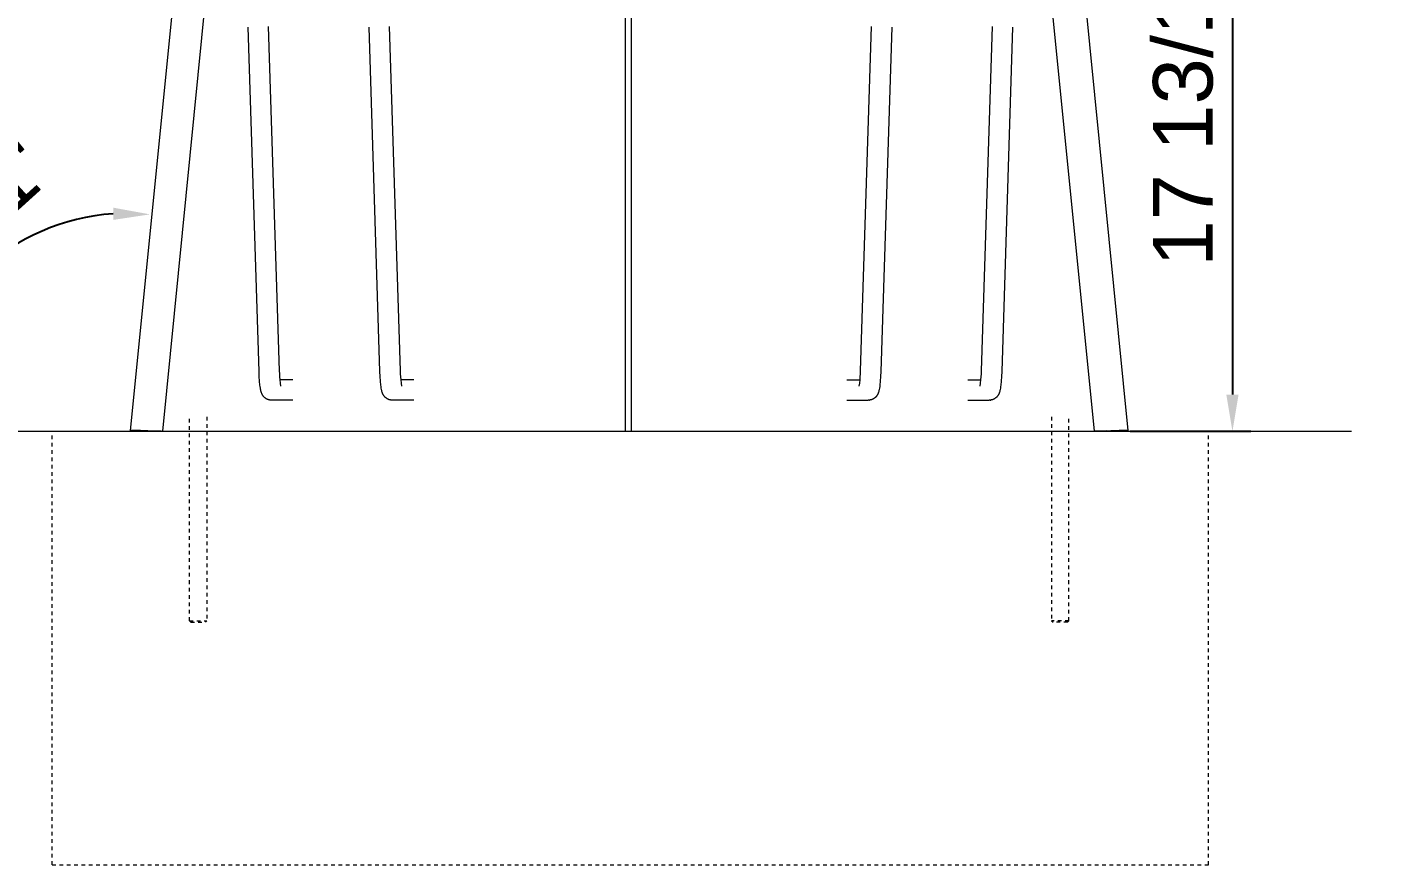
# Model space of a CAD drawing. Header units: inches. Extents: x -10 to 196, y -2 to 124.
# Drawn here: x 157.23 to 194.03, y 83.48 to 106.3 of the extents above; entities that cross this region are included whole.
import ezdxf

# ---------------------------------------------------------------- set-up
doc = ezdxf.new("R2010")
doc.units = ezdxf.units.IN
doc.linetypes.add('HIDDEN', pattern=[1.905, 1.27, -0.635])
for name, color, linetype, lineweight in [('ZANO_R', 7, 'Continuous', 0), ('ZANO_R_przerywana', 250, 'HIDDEN', 0), ('ZANO_W', 1, 'Continuous', 0)]:
    doc.layers.add(name, color=color, linetype=linetype, lineweight=lineweight)
doc.styles.get("Standard").update_dxf_attribs({"font": 'arial.ttf'})
doc.dimstyles.new('amerykanie', dxfattribs={"dimtxt": 50, "dimasz": 50, "dimexe": 0.5, "dimexo": 0.5, "dimgap": 1, "dimtad": 1, "dimdec": 0, "dimzin": 0, "dimlunit": 5, "dimtxsty": 'Standard', "dimcen": 0.09, "dimclrd": 1, "dimclre": 1, "dimclrt": 1, "dimazin": 0, "dimtfac": 1, "dimtdec": 0, "dimtmove": 0, "dimatfit": 3, "dimfxl": 1, "dimtzin": 0, "dimarcsym": 1})

# ---------------------------------------------------------------- blocks, each defined once
blk = doc.blocks.new('*D386')
at = {"layer": 'ZANO_W', "color": 1, "lineweight": -2}
for p, q in [((182.136, 113.089), (190.567, 113.089)), ((190.067, 112.089), (190.067, 96.288)), ((187.28, 95.288), (190.567, 95.288))]:
    blk.add_line(p, q, dxfattribs=at)
at = {"layer": 'ZANO_W', "color": 1}
for points in [[(190.234, 112.089), (189.901, 112.089), (190.067, 113.089)], [(189.901, 96.288), (190.234, 96.288), (190.067, 95.288)]]:
    blk.add_solid(points, dxfattribs=at)
at = {"layer": 'ZANO_W', "color": 1, "insert": (188.727, 104.188), "char_height": 1.625, "attachment_point": 5, "rotation": 90}
blk.add_mtext('17 13/16', dxfattribs=at)
blk = doc.blocks.new('*D387')
at = {"layer": 'ZANO_W', "color": 1, "lineweight": -2}
blk.add_arc((159.99, 95.288), 5.938, 93.9709, 170.339, dxfattribs=at)
at = {"layer": 'ZANO_W', "color": 1}
for points in [[(159.576, 101.045), (159.581, 101.378), (160.578, 101.196)], [(153.97, 96.299), (154.302, 96.27), (154.052, 95.288)]]:
    blk.add_solid(points, dxfattribs=at)
at = {"layer": 'ZANO_W', "color": 1, "insert": (155.105, 100.683), "char_height": 1.625, "attachment_point": 5, "rotation": 42.155}
blk.add_mtext("95%%d41'", dxfattribs=at)

msp = doc.modelspace()

# ---------------------------------------------------------------- linework, layer by layer
at = {"layer": 'ZANO_R'}
for p, q in [((160.05132, 95.31398), (161.77648, 112.62819)), ((185.4948, 112.63057), (187.22023, 95.3137)), ((162.58716, 112.06044), (160.91599, 95.28803)), ((173.52388, 112.06044), (173.52388, 95.28803)), ((173.68859, 112.06044), (173.68859, 95.28803)), ((184.6253, 112.06044), (186.29648, 95.28803)), ((163.54992, 96.9196), (163.25099, 106.29839)), ((163.80192, 106.31595), (164.10084, 96.93716)), ((166.84457, 96.91963), (166.54564, 106.29842)), ((167.09657, 106.31598), (167.39549, 96.93719)), ((179.93509, 96.93719), (180.23401, 106.31598)), ((180.78494, 106.29842), (180.48601, 96.91963)), ((183.22974, 96.93716), (183.52866, 106.31595)), ((184.07959, 106.29839), (183.78066, 96.9196)), ((163.55576, 96.77846), (163.54992, 96.9196)), ((164.10084, 96.93716), (164.10258, 96.85343)), ((164.10258, 96.85343), (164.10686, 96.76979)), ((166.85041, 96.77848), (166.84457, 96.91963)), ((167.39549, 96.93719), (167.39723, 96.85345)), ((167.39723, 96.85345), (167.40151, 96.76981)), ((179.92907, 96.76981), (179.93335, 96.85345)), ((179.93335, 96.85345), (179.93509, 96.93719)), ((180.48601, 96.91963), (180.48017, 96.77848)), ((183.22372, 96.76979), (183.228, 96.85343)), ((183.228, 96.85343), (183.22974, 96.93716)), ((183.78066, 96.9196), (183.77482, 96.77846)), ((163.56388, 96.65233), (163.55576, 96.77846)), ((163.57384, 96.54594), (163.56388, 96.65233)), ((163.57892, 96.50419), (163.57384, 96.54594)), ((163.58497, 96.46257), (163.57892, 96.50419)), ((163.59061, 96.43024), (163.58497, 96.46257)), ((163.59383, 96.41416), (163.59061, 96.43024)), ((164.10686, 96.76979), (164.1137, 96.68631)), ((164.1137, 96.68631), (164.12307, 96.60309)), ((164.46981, 96.68587), (164.11419, 96.68587)), ((164.12307, 96.60309), (164.13498, 96.52019)), ((166.85852, 96.65235), (166.85041, 96.77848)), ((166.86849, 96.54596), (166.85852, 96.65235)), ((166.87356, 96.50421), (166.86849, 96.54596)), ((166.87962, 96.46259), (166.87356, 96.50421)), ((166.88526, 96.43027), (166.87962, 96.46259)), ((166.88848, 96.41418), (166.88526, 96.43027)), ((167.40151, 96.76981), (167.40834, 96.68634)), ((167.40834, 96.68634), (167.41772, 96.60311)), ((167.76446, 96.68589), (167.40884, 96.68589)), ((167.41772, 96.60311), (167.42963, 96.52021)), ((179.56612, 96.68589), (179.92174, 96.68589)), ((179.90095, 96.52021), (179.91286, 96.60311)), ((179.91286, 96.60311), (179.92223, 96.68634)), ((179.92223, 96.68634), (179.92907, 96.76981)), ((180.44532, 96.43027), (180.4421, 96.41418)), ((180.45096, 96.46259), (180.44532, 96.43027)), ((180.45701, 96.50421), (180.45096, 96.46259)), ((180.46209, 96.54596), (180.45701, 96.50421)), ((180.47205, 96.65235), (180.46209, 96.54596)), ((180.48017, 96.77848), (180.47205, 96.65235)), ((182.86077, 96.68587), (183.21639, 96.68587)), ((183.1956, 96.52019), (183.20751, 96.60309)), ((183.20751, 96.60309), (183.21688, 96.68631)), ((183.21688, 96.68631), (183.22372, 96.76979)), ((183.73997, 96.43024), (183.73675, 96.41416)), ((183.74561, 96.46257), (183.73997, 96.43024)), ((183.75166, 96.50419), (183.74561, 96.46257)), ((183.75674, 96.54594), (183.75166, 96.50419)), ((183.7667, 96.65233), (183.75674, 96.54594)), ((183.77482, 96.77846), (183.7667, 96.65233)), ((163.59737, 96.39814), (163.59383, 96.41416)), ((163.60065, 96.38467), (163.59737, 96.39814)), ((163.60423, 96.37128), (163.60065, 96.38467)), ((163.60814, 96.35799), (163.60423, 96.37128)), ((163.61245, 96.34482), (163.60814, 96.35799)), ((163.61662, 96.33322), (163.61245, 96.34482)), ((163.62116, 96.32175), (163.61662, 96.33322)), ((163.62606, 96.31044), (163.62116, 96.32175)), ((163.62865, 96.30484), (163.62606, 96.31044)), ((163.63135, 96.2993), (163.62865, 96.30484)), ((163.63398, 96.29411), (163.63135, 96.2993)), ((163.63671, 96.28897), (163.63398, 96.29411)), ((163.63953, 96.28387), (163.63671, 96.28897)), ((163.64244, 96.27883), (163.63953, 96.28387)), ((163.64544, 96.27384), (163.64244, 96.27883)), ((163.64854, 96.26891), (163.64544, 96.27384)), ((163.65172, 96.26404), (163.64854, 96.26891)), ((163.655, 96.25923), (163.65172, 96.26404)), ((163.65845, 96.25437), (163.655, 96.25923)), ((163.66202, 96.24954), (163.65845, 96.25437)), ((163.66572, 96.24474), (163.66202, 96.24954)), ((163.66954, 96.23998), (163.66572, 96.24474)), ((163.6735, 96.23525), (163.66954, 96.23998)), ((163.67759, 96.23057), (163.6735, 96.23525)), ((163.6818, 96.22595), (163.67759, 96.23057)), ((163.68615, 96.22138), (163.6818, 96.22595)), ((163.69063, 96.21686), (163.68615, 96.22138)), ((163.69524, 96.21242), (163.69063, 96.21686)), ((163.69998, 96.20804), (163.69524, 96.21242)), ((163.70486, 96.20374), (163.69998, 96.20804)), ((163.70986, 96.19952), (163.70486, 96.20374)), ((163.71501, 96.19538), (163.70986, 96.19952)), ((163.72028, 96.19133), (163.71501, 96.19538)), ((163.72569, 96.18738), (163.72028, 96.19133)), ((163.7321, 96.18294), (163.72569, 96.18738)), ((163.73864, 96.17867), (163.7321, 96.18294)), ((163.74529, 96.17458), (163.73864, 96.17867)), ((163.75207, 96.17067), (163.74529, 96.17458)), ((163.75896, 96.16694), (163.75207, 96.17067)), ((163.76597, 96.1634), (163.75896, 96.16694)), ((163.77308, 96.16004), (163.76597, 96.1634)), ((163.78029, 96.15688), (163.77308, 96.16004)), ((163.78761, 96.15391), (163.78029, 96.15688)), ((163.79502, 96.15114), (163.78761, 96.15391)), ((163.80252, 96.14858), (163.79502, 96.15114)), ((163.8101, 96.14622), (163.80252, 96.14858)), ((163.81778, 96.14407), (163.8101, 96.14622)), ((163.82553, 96.14213), (163.81778, 96.14407)), ((163.83335, 96.14041), (163.82553, 96.14213)), ((163.84125, 96.1389), (163.83335, 96.14041)), ((163.85093, 96.13738), (163.84125, 96.1389)), ((163.85147, 96.13738), (163.84266, 96.13878)), ((163.86065, 96.13619), (163.85093, 96.13738)), ((163.86032, 96.13627), (163.85147, 96.13738)), ((163.87041, 96.13534), (163.86065, 96.13619)), ((163.88019, 96.13483), (163.87041, 96.13534)), ((163.88999, 96.13466), (163.88019, 96.13483)), ((163.8995, 96.13483), (163.88999, 96.13466)), ((164.4699, 96.13466), (163.88999, 96.13466)), ((163.909, 96.13533), (163.8995, 96.13483)), ((163.91848, 96.13615), (163.909, 96.13533)), ((163.92792, 96.13731), (163.91848, 96.13615)), ((163.93732, 96.13879), (163.92792, 96.13731)), ((166.89202, 96.39816), (166.88848, 96.41418)), ((166.8953, 96.38469), (166.89202, 96.39816)), ((166.89888, 96.3713), (166.8953, 96.38469)), ((166.90279, 96.35801), (166.89888, 96.3713)), ((166.90709, 96.34484), (166.90279, 96.35801)), ((166.91127, 96.33324), (166.90709, 96.34484)), ((166.91581, 96.32177), (166.91127, 96.33324)), ((166.92071, 96.31046), (166.91581, 96.32177)), ((166.9233, 96.30487), (166.92071, 96.31046)), ((166.926, 96.29933), (166.9233, 96.30487)), ((166.92863, 96.29414), (166.926, 96.29933)), ((166.93136, 96.28899), (166.92863, 96.29414)), ((166.93418, 96.2839), (166.93136, 96.28899)), ((166.93709, 96.27886), (166.93418, 96.2839)), ((166.94009, 96.27387), (166.93709, 96.27886)), ((166.94319, 96.26894), (166.94009, 96.27387)), ((166.94637, 96.26407), (166.94319, 96.26894)), ((166.94965, 96.25926), (166.94637, 96.26407)), ((166.9531, 96.2544), (166.94965, 96.25926)), ((166.95667, 96.24957), (166.9531, 96.2544)), ((166.96037, 96.24476), (166.95667, 96.24957)), ((166.96419, 96.24), (166.96037, 96.24476)), ((166.96815, 96.23528), (166.96419, 96.24)), ((166.97224, 96.2306), (166.96815, 96.23528)), ((166.97645, 96.22597), (166.97224, 96.2306)), ((166.9808, 96.2214), (166.97645, 96.22597)), ((166.98528, 96.21689), (166.9808, 96.2214)), ((166.98989, 96.21244), (166.98528, 96.21689)), ((166.99463, 96.20807), (166.98989, 96.21244)), ((166.99951, 96.20376), (166.99463, 96.20807)), ((167.00451, 96.19954), (166.99951, 96.20376)), ((167.00965, 96.1954), (167.00451, 96.19954)), ((167.01493, 96.19136), (167.00965, 96.1954)), ((167.02034, 96.1874), (167.01493, 96.19136)), ((167.02675, 96.18296), (167.02034, 96.1874)), ((167.03329, 96.1787), (167.02675, 96.18296)), ((167.03994, 96.17461), (167.03329, 96.1787)), ((167.04672, 96.17069), (167.03994, 96.17461)), ((167.05361, 96.16697), (167.04672, 96.17069)), ((167.06062, 96.16342), (167.05361, 96.16697)), ((167.06773, 96.16007), (167.06062, 96.16342)), ((167.07494, 96.1569), (167.06773, 96.16007)), ((167.08226, 96.15394), (167.07494, 96.1569)), ((167.08967, 96.15117), (167.08226, 96.15394)), ((167.09717, 96.1486), (167.08967, 96.15117)), ((167.10475, 96.14624), (167.09717, 96.1486)), ((167.11243, 96.14409), (167.10475, 96.14624)), ((167.12018, 96.14215), (167.11243, 96.14409)), ((167.128, 96.14043), (167.12018, 96.14215)), ((167.1359, 96.13893), (167.128, 96.14043)), ((167.14558, 96.1374), (167.1359, 96.13893)), ((167.14612, 96.13741), (167.13731, 96.1388)), ((167.1553, 96.13621), (167.14558, 96.1374)), ((167.15496, 96.1363), (167.14612, 96.13741)), ((167.16506, 96.13536), (167.1553, 96.13621)), ((167.17484, 96.13486), (167.16506, 96.13536)), ((167.18464, 96.13469), (167.17484, 96.13486)), ((167.19415, 96.13485), (167.18464, 96.13469)), ((167.76454, 96.13469), (167.18464, 96.13469)), ((167.20365, 96.13535), (167.19415, 96.13485)), ((167.21313, 96.13618), (167.20365, 96.13535)), ((167.22257, 96.13733), (167.21313, 96.13618)), ((167.23197, 96.13882), (167.22257, 96.13733)), ((179.56603, 96.13469), (180.14594, 96.13469)), ((180.09861, 96.13882), (180.10801, 96.13733)), ((180.10801, 96.13733), (180.11745, 96.13618)), ((180.11745, 96.13618), (180.12693, 96.13535)), ((180.12693, 96.13535), (180.13643, 96.13485)), ((180.13643, 96.13485), (180.14594, 96.13469)), ((180.15574, 96.13486), (180.14594, 96.13469)), ((180.16552, 96.13536), (180.15574, 96.13486)), ((180.17528, 96.13621), (180.16552, 96.13536)), ((180.185, 96.1374), (180.17528, 96.13621)), ((180.17561, 96.1363), (180.18446, 96.13741)), ((180.18446, 96.13741), (180.19327, 96.1388)), ((180.19468, 96.13893), (180.185, 96.1374)), ((180.20258, 96.14043), (180.19468, 96.13893)), ((180.2104, 96.14215), (180.20258, 96.14043)), ((180.21815, 96.14409), (180.2104, 96.14215)), ((180.22583, 96.14624), (180.21815, 96.14409)), ((180.23341, 96.1486), (180.22583, 96.14624)), ((180.24091, 96.15117), (180.23341, 96.1486)), ((180.24832, 96.15394), (180.24091, 96.15117)), ((180.25564, 96.1569), (180.24832, 96.15394)), ((180.26285, 96.16007), (180.25564, 96.1569)), ((180.26996, 96.16342), (180.26285, 96.16007)), ((180.27697, 96.16697), (180.26996, 96.16342)), ((180.28386, 96.17069), (180.27697, 96.16697)), ((180.29064, 96.17461), (180.28386, 96.17069)), ((180.29729, 96.1787), (180.29064, 96.17461)), ((180.30383, 96.18296), (180.29729, 96.1787)), ((180.31024, 96.1874), (180.30383, 96.18296)), ((180.31565, 96.19136), (180.31024, 96.1874)), ((180.32092, 96.1954), (180.31565, 96.19136)), ((180.32607, 96.19954), (180.32092, 96.1954)), ((180.33107, 96.20376), (180.32607, 96.19954)), ((180.33595, 96.20807), (180.33107, 96.20376)), ((180.34069, 96.21244), (180.33595, 96.20807)), ((180.3453, 96.21689), (180.34069, 96.21244)), ((180.34978, 96.2214), (180.3453, 96.21689)), ((180.35413, 96.22597), (180.34978, 96.2214)), ((180.35834, 96.2306), (180.35413, 96.22597)), ((180.36243, 96.23528), (180.35834, 96.2306)), ((180.36639, 96.24), (180.36243, 96.23528)), ((180.37021, 96.24476), (180.36639, 96.24)), ((180.37391, 96.24957), (180.37021, 96.24476)), ((180.37748, 96.2544), (180.37391, 96.24957)), ((180.38093, 96.25926), (180.37748, 96.2544)), ((180.38421, 96.26407), (180.38093, 96.25926)), ((180.38739, 96.26894), (180.38421, 96.26407)), ((180.39049, 96.27387), (180.38739, 96.26894)), ((180.39349, 96.27886), (180.39049, 96.27387)), ((180.3964, 96.2839), (180.39349, 96.27886)), ((180.39922, 96.28899), (180.3964, 96.2839)), ((180.40195, 96.29414), (180.39922, 96.28899)), ((180.40458, 96.29933), (180.40195, 96.29414)), ((180.40728, 96.30487), (180.40458, 96.29933)), ((180.40987, 96.31046), (180.40728, 96.30487)), ((180.41477, 96.32177), (180.40987, 96.31046)), ((180.41931, 96.33324), (180.41477, 96.32177)), ((180.42348, 96.34484), (180.41931, 96.33324)), ((180.42779, 96.35801), (180.42348, 96.34484)), ((180.4317, 96.3713), (180.42779, 96.35801)), ((180.43528, 96.38469), (180.4317, 96.3713)), ((180.43856, 96.39816), (180.43528, 96.38469)), ((180.4421, 96.41418), (180.43856, 96.39816)), ((182.86068, 96.13466), (183.44059, 96.13466)), ((183.39326, 96.13879), (183.40266, 96.13731)), ((183.40266, 96.13731), (183.4121, 96.13615)), ((183.4121, 96.13615), (183.42158, 96.13533)), ((183.42158, 96.13533), (183.43108, 96.13483)), ((183.43108, 96.13483), (183.44059, 96.13466)), ((183.45039, 96.13483), (183.44059, 96.13466)), ((183.46017, 96.13534), (183.45039, 96.13483)), ((183.46993, 96.13619), (183.46017, 96.13534)), ((183.47965, 96.13738), (183.46993, 96.13619)), ((183.47026, 96.13627), (183.47911, 96.13738)), ((183.47911, 96.13738), (183.48792, 96.13878)), ((183.48933, 96.1389), (183.47965, 96.13738)), ((183.49723, 96.14041), (183.48933, 96.1389)), ((183.50505, 96.14213), (183.49723, 96.14041)), ((183.5128, 96.14407), (183.50505, 96.14213)), ((183.52047, 96.14622), (183.5128, 96.14407)), ((183.52806, 96.14858), (183.52047, 96.14622)), ((183.53556, 96.15114), (183.52806, 96.14858)), ((183.54297, 96.15391), (183.53556, 96.15114)), ((183.55029, 96.15688), (183.54297, 96.15391)), ((183.5575, 96.16004), (183.55029, 96.15688)), ((183.56461, 96.1634), (183.5575, 96.16004)), ((183.57161, 96.16694), (183.56461, 96.1634)), ((183.57851, 96.17067), (183.57161, 96.16694)), ((183.58529, 96.17458), (183.57851, 96.17067)), ((183.59194, 96.17867), (183.58529, 96.17458)), ((183.59848, 96.18294), (183.59194, 96.17867)), ((183.60489, 96.18738), (183.59848, 96.18294)), ((183.6103, 96.19133), (183.60489, 96.18738)), ((183.61557, 96.19538), (183.6103, 96.19133)), ((183.62072, 96.19952), (183.61557, 96.19538)), ((183.62572, 96.20374), (183.62072, 96.19952)), ((183.6306, 96.20804), (183.62572, 96.20374)), ((183.63534, 96.21242), (183.6306, 96.20804)), ((183.63995, 96.21686), (183.63534, 96.21242)), ((183.64443, 96.22138), (183.63995, 96.21686)), ((183.64877, 96.22595), (183.64443, 96.22138)), ((183.65299, 96.23057), (183.64877, 96.22595)), ((183.65708, 96.23525), (183.65299, 96.23057)), ((183.66103, 96.23998), (183.65708, 96.23525)), ((183.66486, 96.24474), (183.66103, 96.23998)), ((183.66856, 96.24954), (183.66486, 96.24474)), ((183.67213, 96.25437), (183.66856, 96.24954)), ((183.67558, 96.25923), (183.67213, 96.25437)), ((183.67886, 96.26404), (183.67558, 96.25923)), ((183.68204, 96.26891), (183.67886, 96.26404)), ((183.68514, 96.27384), (183.68204, 96.26891)), ((183.68814, 96.27883), (183.68514, 96.27384)), ((183.69105, 96.28387), (183.68814, 96.27883)), ((183.69387, 96.28897), (183.69105, 96.28387)), ((183.69659, 96.29411), (183.69387, 96.28897)), ((183.69923, 96.2993), (183.69659, 96.29411)), ((183.70193, 96.30484), (183.69923, 96.2993)), ((183.70452, 96.31044), (183.70193, 96.30484)), ((183.70942, 96.32175), (183.70452, 96.31044)), ((183.71396, 96.33322), (183.70942, 96.32175)), ((183.71813, 96.34482), (183.71396, 96.33322)), ((183.72244, 96.35799), (183.71813, 96.34482)), ((183.72635, 96.37128), (183.72244, 96.35799)), ((183.72993, 96.38467), (183.72635, 96.37128)), ((183.73321, 96.39814), (183.72993, 96.38467)), ((183.73675, 96.41416), (183.73321, 96.39814)), ((160.09688, 95.32095), (160.11454, 95.32135)), ((160.11454, 95.32135), (160.16572, 95.32127)), ((160.16572, 95.32127), (160.31878, 95.31691)), ((186.97881, 95.31981), (187.04674, 95.32127)), ((187.04674, 95.32127), (187.09793, 95.32135)), ((187.09793, 95.32135), (187.11558, 95.32095)), ((157.91655, 95.28803), (189.41403, 95.28803)), ((160.0514, 95.31295), (160.059, 95.31766)), ((160.05206, 95.31453), (160.05201, 95.31489)), ((160.05213, 95.31416), (160.05206, 95.31453)), ((160.05221, 95.3138), (160.05213, 95.31416)), ((160.0523, 95.31345), (160.05221, 95.3138)), ((160.0524, 95.31309), (160.0523, 95.31345)), ((160.05251, 95.31274), (160.0524, 95.31309)), ((160.05264, 95.31239), (160.05251, 95.31274)), ((160.05278, 95.31205), (160.05264, 95.31239)), ((160.05293, 95.31171), (160.05278, 95.31205)), ((160.05309, 95.31138), (160.05293, 95.31171)), ((160.05326, 95.31106), (160.05309, 95.31138)), ((160.05345, 95.31074), (160.05326, 95.31106)), ((160.05364, 95.31042), (160.05345, 95.31074)), ((160.05385, 95.31012), (160.05364, 95.31042)), ((160.05406, 95.30982), (160.05385, 95.31012)), ((160.05429, 95.30953), (160.05406, 95.30982)), ((160.05453, 95.30924), (160.05429, 95.30953)), ((160.05477, 95.30897), (160.05453, 95.30924)), ((160.05503, 95.3087), (160.05477, 95.30897)), ((160.05529, 95.30844), (160.05503, 95.3087)), ((160.05556, 95.30819), (160.05529, 95.30844)), ((160.05584, 95.30795), (160.05556, 95.30819)), ((160.05613, 95.30772), (160.05584, 95.30795)), ((160.05643, 95.3075), (160.05613, 95.30772)), ((160.05673, 95.30729), (160.05643, 95.3075)), ((160.05705, 95.30709), (160.05673, 95.30729)), ((160.05736, 95.30691), (160.05705, 95.30709)), ((160.05769, 95.30673), (160.05736, 95.30691)), ((160.05802, 95.30656), (160.05769, 95.30673)), ((160.05835, 95.30641), (160.05802, 95.30656)), ((160.05869, 95.30627), (160.05835, 95.30641)), ((160.05904, 95.30614), (160.05869, 95.30627)), ((160.05901, 95.31765), (160.07924, 95.32009)), ((160.05939, 95.30602), (160.05904, 95.30614)), ((160.05974, 95.30591), (160.05939, 95.30602)), ((160.0601, 95.30581), (160.05974, 95.30591)), ((160.06046, 95.30573), (160.0601, 95.30581)), ((160.06082, 95.30566), (160.06046, 95.30573)), ((160.06118, 95.3056), (160.06082, 95.30566)), ((160.06155, 95.30556), (160.06118, 95.3056)), ((160.06192, 95.30553), (160.06155, 95.30556)), ((160.06229, 95.30551), (160.06192, 95.30553)), ((160.06266, 95.3055), (160.06229, 95.30551)), ((160.06303, 95.3055), (160.06266, 95.3055)), ((160.06339, 95.30552), (160.06303, 95.3055)), ((160.06376, 95.30555), (160.06339, 95.30552)), ((160.06413, 95.30559), (160.06376, 95.30555)), ((160.06449, 95.30565), (160.06413, 95.30559)), ((160.06486, 95.30572), (160.06449, 95.30565)), ((160.23965, 95.28803), (160.06486, 95.30572)), ((160.07924, 95.32009), (160.09688, 95.32095)), ((160.31878, 95.31691), (160.91599, 95.28803)), ((160.37504, 95.2886), (160.37301, 95.28803)), ((160.37709, 95.28911), (160.37504, 95.2886)), ((160.37915, 95.28956), (160.37709, 95.28911)), ((160.38123, 95.28996), (160.37915, 95.28956)), ((160.38403, 95.29045), (160.38123, 95.28996)), ((160.38684, 95.29089), (160.38403, 95.29045)), ((160.39248, 95.29165), (160.38684, 95.29089)), ((160.39229, 95.28803), (160.39229, 95.29163)), ((160.39879, 95.29236), (160.39248, 95.29165)), ((160.40511, 95.29295), (160.39879, 95.29236)), ((160.42271, 95.29418), (160.40511, 95.29295)), ((160.4633, 95.29572), (160.42271, 95.29418)), ((160.51774, 95.29638), (160.4633, 95.29572)), ((160.88592, 95.28957), (160.51774, 95.29638)), ((186.29648, 95.28803), (186.97881, 95.31981)), ((186.63026, 95.2961), (186.32654, 95.28957)), ((186.74916, 95.29572), (186.63026, 95.2961)), ((186.78975, 95.29418), (186.74916, 95.29572)), ((186.80736, 95.29295), (186.78975, 95.29418)), ((186.81368, 95.29236), (186.80736, 95.29295)), ((186.81999, 95.29165), (186.81368, 95.29236)), ((186.82563, 95.29089), (186.81999, 95.29165)), ((186.82018, 95.29163), (186.82018, 95.28803)), ((186.82844, 95.29045), (186.82563, 95.29089)), ((186.83124, 95.28996), (186.82844, 95.29045)), ((186.83331, 95.28956), (186.83124, 95.28996)), ((186.83537, 95.28911), (186.83331, 95.28956)), ((186.83742, 95.2886), (186.83537, 95.28911)), ((186.83946, 95.28803), (186.83742, 95.2886)), ((187.14761, 95.30572), (186.97281, 95.28803)), ((187.03187, 95.28803), (187.20667, 95.30572)), ((187.11558, 95.32095), (187.13322, 95.32009)), ((187.13322, 95.32009), (187.15346, 95.31765)), ((187.14797, 95.30565), (187.14761, 95.30572)), ((187.14834, 95.30559), (187.14797, 95.30565)), ((187.1487, 95.30555), (187.14834, 95.30559)), ((187.14907, 95.30552), (187.1487, 95.30555)), ((187.14944, 95.3055), (187.14907, 95.30552)), ((187.14981, 95.3055), (187.14944, 95.3055)), ((187.15018, 95.30551), (187.14981, 95.3055)), ((187.15055, 95.30553), (187.15018, 95.30551)), ((187.15091, 95.30556), (187.15055, 95.30553)), ((187.15128, 95.3056), (187.15091, 95.30556)), ((187.15164, 95.30566), (187.15128, 95.3056)), ((187.15201, 95.30573), (187.15164, 95.30566)), ((187.15237, 95.30581), (187.15201, 95.30573)), ((187.15272, 95.30591), (187.15237, 95.30581)), ((187.15308, 95.30602), (187.15272, 95.30591)), ((187.15343, 95.30614), (187.15308, 95.30602)), ((187.15377, 95.30627), (187.15343, 95.30614)), ((187.15346, 95.31766), (187.16106, 95.31295)), ((187.15411, 95.30641), (187.15377, 95.30627)), ((187.15445, 95.30656), (187.15411, 95.30641)), ((187.15478, 95.30673), (187.15445, 95.30656)), ((187.1551, 95.30691), (187.15478, 95.30673)), ((187.15542, 95.30709), (187.1551, 95.30691)), ((187.15573, 95.30729), (187.15542, 95.30709)), ((187.15603, 95.3075), (187.15573, 95.30729)), ((187.15633, 95.30772), (187.15603, 95.3075)), ((187.15662, 95.30795), (187.15633, 95.30772)), ((187.1569, 95.30819), (187.15662, 95.30795)), ((187.15717, 95.30844), (187.1569, 95.30819)), ((187.15744, 95.3087), (187.15717, 95.30844)), ((187.15769, 95.30897), (187.15744, 95.3087)), ((187.15794, 95.30924), (187.15769, 95.30897)), ((187.15817, 95.30953), (187.15794, 95.30924)), ((187.1584, 95.30982), (187.15817, 95.30953)), ((187.15862, 95.31012), (187.1584, 95.30982)), ((187.15882, 95.31042), (187.15862, 95.31012)), ((187.15902, 95.31074), (187.15882, 95.31042)), ((187.1592, 95.31106), (187.15902, 95.31074)), ((187.15937, 95.31138), (187.1592, 95.31106)), ((187.15953, 95.31171), (187.15937, 95.31138)), ((187.15969, 95.31205), (187.15953, 95.31171)), ((187.15982, 95.31239), (187.15969, 95.31205)), ((187.15995, 95.31274), (187.15982, 95.31239)), ((187.16007, 95.31309), (187.15995, 95.31274)), ((187.16017, 95.31345), (187.16007, 95.31309)), ((187.16026, 95.3138), (187.16017, 95.31345)), ((187.16034, 95.31416), (187.16026, 95.3138)), ((187.1604, 95.31453), (187.16034, 95.31416)), ((187.16046, 95.31489), (187.1604, 95.31453)), ((187.20667, 95.30572), (187.1608, 95.31249)), ((187.20667, 95.30572), (187.22022, 95.3137))]:
    msp.add_line(p, q, dxfattribs=at)
msp.add_lwpolyline([(-6.86935, 95.28803), (193.31392, 95.28803)], dxfattribs=at)
at = {"layer": 'ZANO_R_przerywana', "ltscale": 0.05}
for p, q in [((161.65688, 90.1289), (161.65688, 95.68569)), ((162.12934, 95.68569), (162.12934, 90.1289)), ((185.14218, 95.68569), (185.14218, 90.1289)), ((185.61464, 90.1289), (185.61464, 95.68569)), ((157.91655, 83.47648), (157.91655, 95.28803)), ((189.41403, 83.47648), (189.41403, 95.28803)), ((161.65688, 90.1289), (162.12934, 90.1289)), ((161.69483, 90.09095), (161.65691, 90.12888)), ((161.69488, 90.09095), (162.09139, 90.09095)), ((162.12931, 90.12888), (162.09139, 90.09095)), ((185.61464, 90.1289), (185.14218, 90.1289)), ((185.14221, 90.12888), (185.18014, 90.09095)), ((185.57664, 90.09095), (185.18014, 90.09095)), ((185.57669, 90.09095), (185.61461, 90.12888)), ((157.91655, 83.47648), (189.41403, 83.47648))]:
    msp.add_line(p, q, dxfattribs=at)

# ---------------------------------------------------------------- dimensions: what is measured, and where the dimension line sits
at = {"layer": 'ZANO_W'}
dim = msp.add_linear_dim(base=(190.06733, 95.28803), p1=(181.63556, 113.08883), p2=(186.7804, 95.28803), angle=90, dimstyle='amerykanie', override={"dimtxt": 1.625, "dimasz": 1, "dimgap": 0.5, "dimdec": 4, "dimaunit": 1, "dimadec": 1, "dimtdec": 4, "dimtmove": 1, "dimfrac": 2}, dxfattribs=at)
dim.commit()
dim.dimension.update_dxf_attribs({"geometry": '*D386', "text_midpoint": (188.72657, 104.18843)})
dim = msp.add_angular_dim_2l(base=(157.36756, 100.61533), line1=((2.04347, 95.28803), (194.03215, 95.28803)), line2=((159.99227, 95.31398), (161.71743, 112.62819)), dimstyle='amerykanie', override={"dimtxt": 1.625, "dimasz": 1, "dimgap": 0.5, "dimdec": 4, "dimaunit": 1, "dimadec": 1, "dimtdec": 4, "dimtmove": 1, "dimfrac": 2}, dxfattribs=at)
dim.commit()
dim.dimension.update_dxf_attribs({"geometry": '*D387', "text_midpoint": (155.10523, 100.68335)})

doc.saveas('drawing.dxf')
